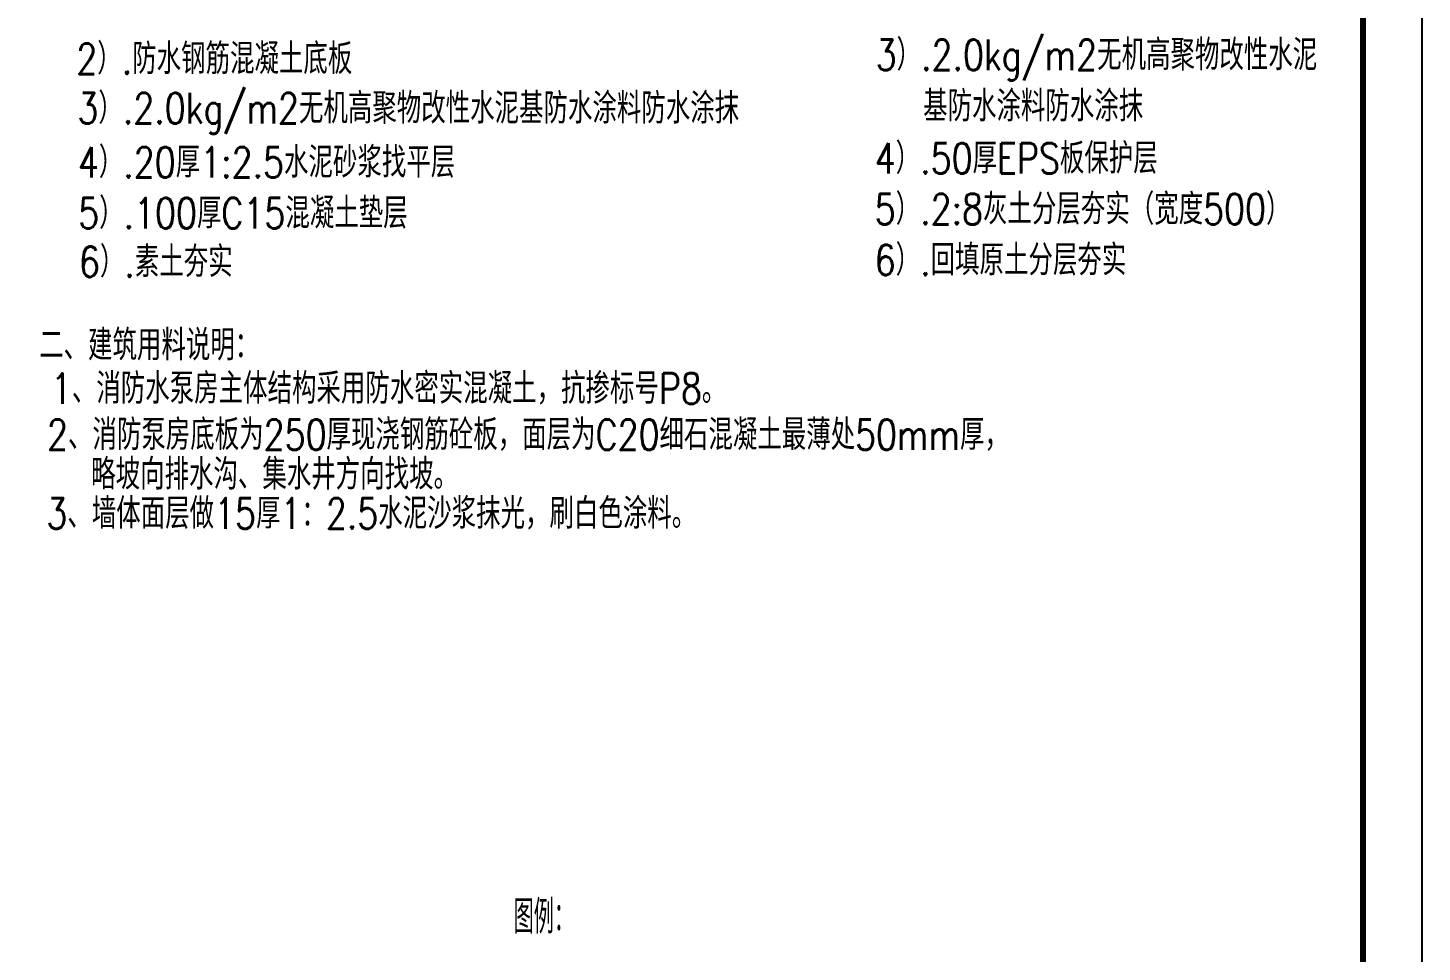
# Model space of a CAD drawing. Extents: x 5191187 to 5306989, y -468291 to -238224.
# Drawn here: x 5279063 to 5302646, y -406168 to -390527 of the extents above; entities that cross this region are included whole.
import ezdxf

# ---------------------------------------------------------------- set-up
doc = ezdxf.new("R2010")
doc.units = 0
doc.header["$LTSCALE"] = 1000
doc.header["$MEASUREMENT"] = 0
for name, color, linetype in [('PUB_DIM', 3, 'CONTINUOUS'), ('PUB_TEXT', 7, 'CONTINUOUS'), ('PUB_TITLE', 4, 'CONTINUOUS')]:
    doc.layers.add(name, color=color, linetype=linetype)
doc.styles.add('_HZTXT', font='txt.shx', dxfattribs={"width": 0.8, "bigfont": 'HZTXT.shx'})
doc.styles.add('STYLE-黑体', font='simhei.ttf')

msp = doc.modelspace()

# ---------------------------------------------------------------- linework, layer by layer
at = {"layer": 'PUB_TITLE', "color": 4}
msp.add_lwpolyline([(5218545.9, -422737.3), (5302645.9, -422737.3), (5302645.9, -363337.3), (5218545.9, -363337.3)], close=True, dxfattribs=at)
at = {"layer": 'PUB_TITLE', "color": 4, "const_width": 100}
msp.add_lwpolyline([(5221045.9, -421737.3), (5301645.9, -421737.3), (5301645.9, -364337.3), (5221045.9, -364337.3)], close=True, dxfattribs=at)

# ---------------------------------------------------------------- texts
at = {"layer": 'PUB_DIM', "style": '_HZTXT', "width": 0.8}
for s, height, p in [('2）.防水钢筋混凝土底板', 517.085, (5279882.1, -391308.8)), ('3）.2.0kg/m2无机高聚物改性水泥', 517.085, (5293402.4, -391243.1)), ('3）.2.0kg/m2无机高聚物改性水泥基防水涂料防水涂抹', 517.085, (5279901.3, -392145.9)), ('基防水涂料防水涂抹', 517.09, (5294205.5, -392110.2)), ('4）.50厚EPS板保护层', 517.085, (5293387.3, -392993)), ('4）.20厚1:2.5水泥砂浆找平层', 517.085, (5279908.9, -393061)), ('5）.100厚C15混凝土垫层', 517.085, (5279914.4, -393921.5)), ('5）.2:8灰土分层夯实（宽度500）', 517.085, (5293387.3, -393853.4)), ('6）.素土夯实', 517.09, (5279927, -394744.9)), ('6）.回填原土分层夯实', 517.085, (5293387.3, -394713.8)), ('二、建筑用料说明：', 517.09, (5279253.2, -396153.8)), ('1、消防水泵房主体结构采用防水密实混凝土，抗掺标号P8。', 517.085, (5279453.2, -396887.7)), ('2、消防泵房底板为250厚现浇钢筋砼板，面层为C20细石混凝土最薄处50mm厚，', 517.085, (5279387.1, -397670.4)), ('略坡向排水沟、集水井方向找坡。', 517.085, (5280134.1, -398340.2)), ('3、墙体面层做15厚1：2.5水泥沙浆抹光，刷白色涂料。', 517.085, (5279376, -399002.5))]:
    msp.add_text(s, height=height, dxfattribs=at).set_placement(p)
at = {"layer": 'PUB_TEXT', "color": 7, "linetype": 'Continuous', "style": 'STYLE-黑体', "width": 0.5}
msp.add_text('图例：', height=499.79, dxfattribs=at).set_placement((5287278.8, -405801.7))

doc.saveas('drawing.dxf')
